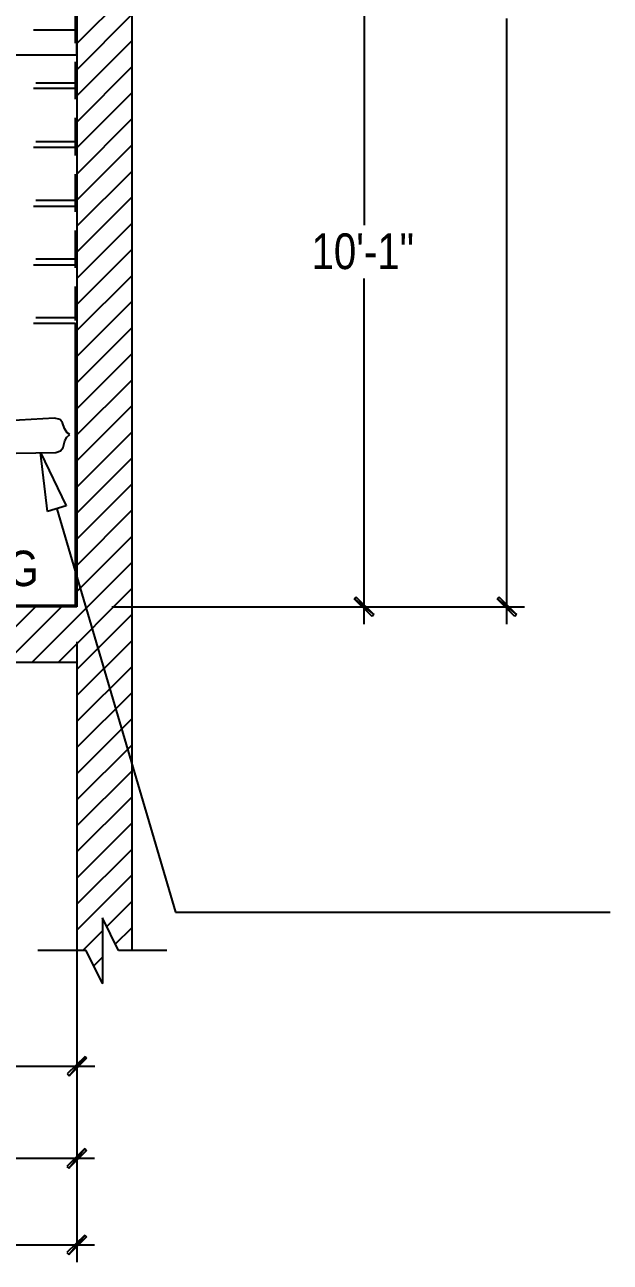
# Model space of a CAD drawing. Header units: millimetres. Extents: x -2604 to 15910, y -8758 to 4238.
# Drawn here: x 13371 to 15910, y -8293 to -2925 of the extents above; entities that cross this region are included whole.
import ezdxf
from ezdxf.enums import TextEntityAlignment as Align

# ---------------------------------------------------------------- set-up
doc = ezdxf.new("R2010")
doc.units = ezdxf.units.MM
doc.layers.add('SOURCE_TEXT', color=7, linetype='Continuous')
doc.layers.add('SOURCE_TRACE', color=8, linetype='Continuous')

msp = doc.modelspace()

# ---------------------------------------------------------------- linework, layer by layer
at = {"layer": 'SOURCE_TRACE'}
for p, q in [((13836.6, -5449.8), (13836.6, 1113.5)), ((13596.8, 0), (13596.8, -5449.8)), ((14843.1, -2293.5), (14843.1, -3794.4)), ((13596.8, -3007.4), (13836.6, -2767.6)), ((13590, -3004.7), (13590, -2842.1)), ((13596.8, -3121.2), (13836.6, -2880)), ((15462.2, -5525.7), (15462.2, -2897.6)), ((13408.5, -2947.8), (13590, -2947.8)), ((13596.8, -3233.6), (13836.6, -2993.8)), ((13590, -3248.5), (13590, -3085.9)), ((13596.8, -3347.4), (13836.6, -3106.3)), ((13408.5, -3201.1), (13590, -3201.1)), ((13418, -3176.7), (13590, -3176.7)), ((13596.8, -3459.8), (13836.6, -3220)), ((13590, -3492.3), (13590, -3329.8)), ((13596.8, -3573.6), (13836.6, -3332.5)), ((13418, -3431.4), (13590, -3431.4)), ((13408.5, -3457.1), (13590, -3457.1)), ((13596.8, -3686), (13836.6, -3446.3)), ((13590, -3736.2), (13590, -3573.6)), ((13596.8, -3799.8), (13836.6, -3560.1)), ((13418, -3686), (13590, -3686)), ((13596.8, -3912.3), (13836.6, -3672.5)), ((13408.5, -3711.8), (13590, -3711.8)), ((13596.8, -4026.1), (13836.6, -3786.3)), ((13590, -3980), (13590, -3817.5)), ((13596.8, -4138.5), (13836.6, -3898.7)), ((13408.5, -3966.5), (13590, -3966.5)), ((13418, -3940.7), (13590, -3940.7)), ((13596.8, -4252.3), (13836.6, -4012.5)), ((13590, -4208.9), (13590, -4061.3)), ((14843.1, -5525.7), (14843.1, -4026.1)), ((13596.8, -4364.7), (13836.6, -4125)), ((13408.5, -4219.8), (13590, -4219.8)), ((13418, -4195.4), (13590, -4195.4)), ((13590, -5444.4), (13590, -4219.8)), ((13596.8, -4478.5), (13836.6, -4238.8)), ((13596.8, -4591), (13836.6, -4351.2)), ((13590, -4469), (13590, -5444.4)), ((13596.8, -4704.8), (13836.6, -4465)), ((13596.8, -4817.2), (13836.6, -4577.4)), ((13499.3, -4631.6), (13021.1, -4660.1)), ((13523.6, -4637), (13499.3, -4631.6)), ((13534.5, -4651.9), (13523.6, -4637)), ((13542.6, -4676.3), (13534.5, -4651.9)), ((13554.8, -4695.3), (13542.6, -4676.3)), ((13544, -4730.5), (13553.4, -4714.2)), ((13553.4, -4714.2), (13565.6, -4703.4)), ((13565.6, -4703.4), (13554.8, -4695.3)), ((13596.8, -4931), (13836.6, -4691.2)), ((13506, -4780.6), (13525, -4773.8)), ((13525, -4773.8), (13537.2, -4758.9)), ((13537.2, -4758.9), (13544, -4730.5)), ((13029.2, -4788.7), (13506, -4780.6)), ((13469.5, -5036.7), (13438.3, -4780.6)), ((13438.3, -4780.6), (13550.7, -5012.3)), ((13596.8, -5043.4), (13836.6, -4803.6)), ((13596.8, -5157.2), (13836.6, -4917.4)), ((13550.7, -5012.3), (13469.5, -5036.7)), ((13510.1, -5024.5), (14024.9, -6774.7)), ((13596.8, -5271), (13836.6, -5029.9)), ((13596.8, -5383.4), (13836.6, -5143.7)), ((13403.1, -5689.6), (13836.6, -5256.1)), ((13516.9, -5689.6), (13836.6, -5369.9)), ((14807.9, -5407.8), (14799.7, -5416)), ((14799.7, -5416), (14885.1, -5483.7)), ((14799.7, -5416), (14885.1, -5483.7)), ((14876.9, -5491.8), (14799.7, -5416)), ((14885.1, -5483.7), (14807.9, -5407.8)), ((15428.3, -5407.8), (15420.2, -5416)), ((15420.2, -5416), (15504.2, -5483.7)), ((15420.2, -5416), (15504.2, -5483.7)), ((15496, -5491.8), (15420.2, -5416)), ((15504.2, -5483.7), (15428.3, -5407.8)), ((13596.8, -5449.8), (6123.1, -5449.8)), ((13590, -5444.4), (9817.3, -5444.4)), ((13176.8, -5689.6), (13416.6, -5449.8)), ((13290.6, -5689.6), (13530.4, -5449.8)), ((13748.5, -5449.8), (15538, -5449.8)), ((13748.5, -5449.8), (14918.9, -5449.8)), ((13836.6, -6941.3), (13836.6, -5449.8)), ((13596.8, -5722.1), (13836.6, -5482.3)), ((14885.1, -5483.7), (14876.9, -5491.8)), ((15504.2, -5483.7), (15496, -5491.8)), ((13596.8, -5834.5), (13836.6, -5596.1)), ((13596.8, -5601.5), (13596.8, -7919.4)), ((6362.9, -5689.6), (13596.8, -5689.6)), ((13596.8, -5689.6), (13596.8, -6941.3)), ((13596.8, -5948.3), (13836.6, -5708.6)), ((13596.8, -6060.8), (13836.6, -5822.4)), ((13596.8, -6174.6), (13836.6, -5934.8)), ((13596.8, -6287), (13836.6, -6048.6)), ((13596.8, -6400.8), (13836.6, -6161)), ((13596.8, -6513.2), (13836.6, -6274.8)), ((13596.8, -6627), (13836.6, -6387.3)), ((13596.8, -6739.5), (13836.6, -6501)), ((13596.8, -6853.3), (13836.6, -6613.5)), ((13726.8, -6837), (13836.6, -6727.3)), ((13777, -6941.3), (13707.9, -6799.1)), ((13707.9, -6799.1), (13707.9, -7083.6)), ((14024.9, -6774.7), (15910.1, -6774.7)), ((13622.5, -6941.3), (13707.9, -6856)), ((13763.4, -6912.9), (13836.6, -6841.1)), ((13637.4, -6941.3), (13427.5, -6941.3)), ((13707.9, -7083.6), (13637.4, -6941.3)), ((13669.9, -7007.7), (13707.9, -6969.8)), ((13986.9, -6941.3), (13777, -6941.3)), ((13706.5, -7083.6), (13707.9, -7082.2)), ((13596.8, -7094.4), (13596.8, -7518.4)), ((13632, -7400.5), (13554.8, -7476.4)), ((13562.9, -7484.5), (13632, -7400.5)), ((13562.9, -7484.5), (13632, -7400.5)), ((13596.8, -7374.8), (13596.8, -8293.3)), ((13632, -7400.5), (13638.8, -7408.7)), ((12318, -7442.5), (13674, -7442.5)), ((13638.8, -7408.7), (13562.9, -7484.5)), ((13554.8, -7476.4), (13562.9, -7484.5)), ((13630.7, -7800.2), (13553.4, -7877.4)), ((13561.6, -7885.5), (13630.7, -7800.2)), ((13561.6, -7885.5), (13630.7, -7800.2)), ((13638.8, -7808.3), (13561.6, -7885.5)), ((13630.7, -7800.2), (13638.8, -7808.3)), ((6047.2, -7842.2), (13672.7, -7842.2)), ((13553.4, -7877.4), (13561.6, -7885.5)), ((13630.7, -8175.4), (13553.4, -8251.3)), ((13561.6, -8259.4), (13630.7, -8175.4)), ((13561.6, -8259.4), (13630.7, -8175.4)), ((13638.8, -8183.5), (13561.6, -8259.4)), ((13630.7, -8175.4), (13638.8, -8183.5)), ((-75.9, -8217.4), (13672.7, -8217.4)), ((13553.4, -8251.3), (13561.6, -8259.4))]:
    msp.add_line(p, q, dxfattribs=at)
msp.add_lwpolyline([(13596.8, -3056.1), (13596.8, -2370.7), (12605.2, -2370.7), (12605.2, -3056.1)], close=True, dxfattribs=at)

# ---------------------------------------------------------------- texts
at = {"layer": 'SOURCE_TEXT'}
for s, height, p, p2 in [('10\'-1"', 154.99, (14614.1, -3985.4), (15058.9, -3985.4)), ('LANDING', 153.74, (12660.7, -5360.4), (13430.5, -5360.4))]:
    msp.add_text(s, height=height, dxfattribs=at).set_placement(p, p2, align=Align.FIT)

doc.saveas('drawing.dxf')
